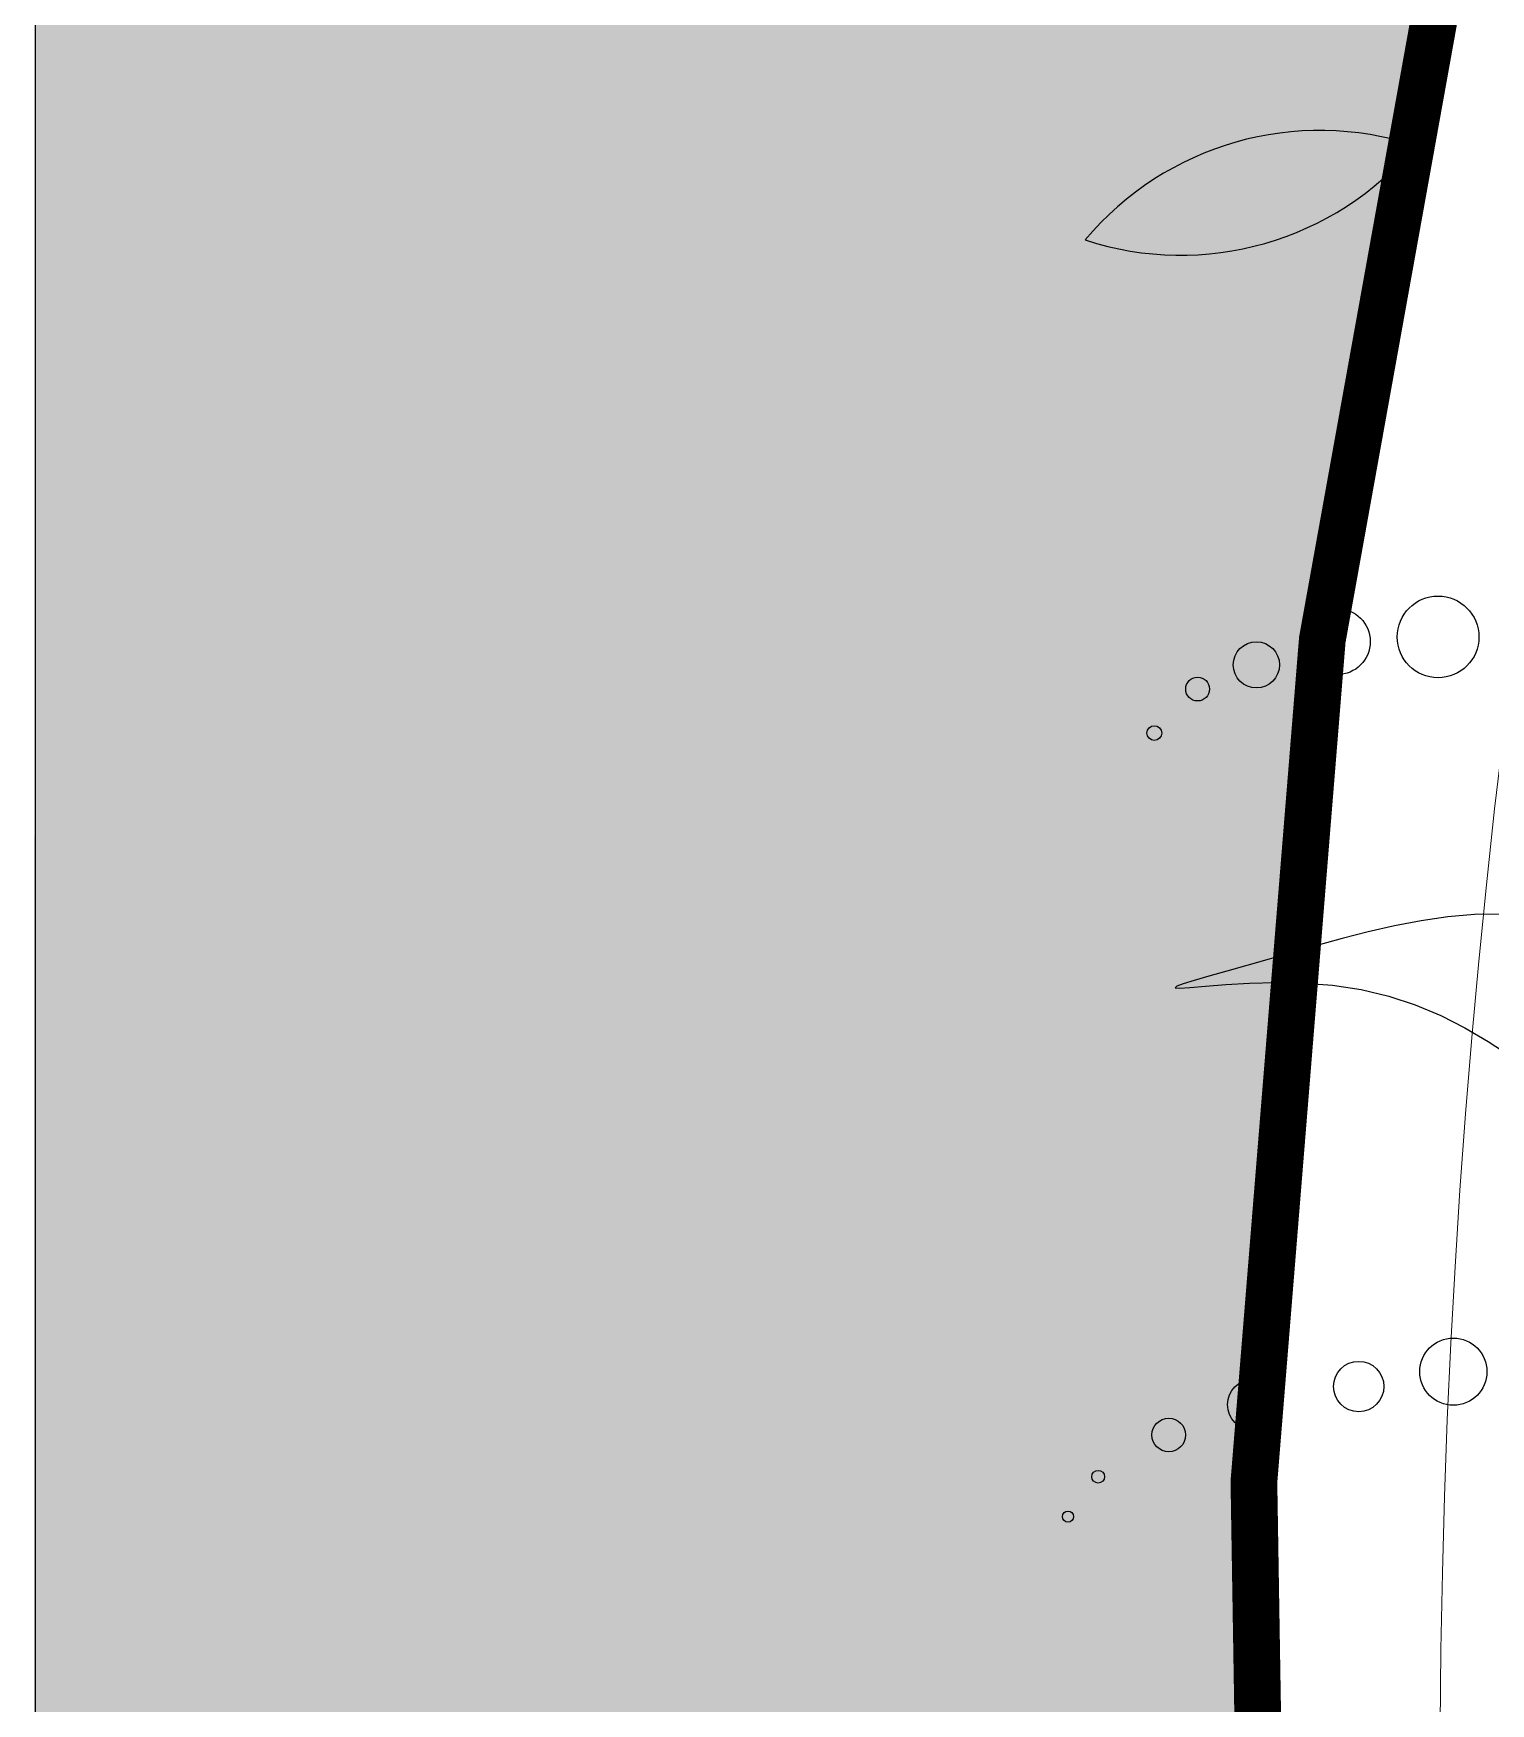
# Model space of a CAD drawing. Header units: millimetres. Extents: x -1030105 to 906887, y -616134 to 1220667.
# Drawn here: x -106780 to -105223, y 545355 to 547140 of the extents above; entities that cross this region are included whole.
import ezdxf

# ---------------------------------------------------------------- set-up
doc = ezdxf.new("R2010")
doc.units = ezdxf.units.MM
doc.header["$MEASUREMENT"] = 0
doc.linetypes.add('DASHED', pattern=[0.75, 0.5, -0.25])
for name, color, linetype in [('A-Furniture', 143, 'Continuous'), ('A-Tree', 98, 'Continuous'), ('KTCQ CẢNH QUAN', 192, 'Continuous')]:
    doc.layers.add(name, color=color, linetype=linetype)
doc.layers.add('A-Wall', color=6, linetype='Continuous', lineweight=9)

# ---------------------------------------------------------------- blocks, each defined once
blk = doc.blocks.new('12PPLT11')
at = {"color": 0, "linetype": 'ByBlock'}
for centre, start, end in [((-0.3944963322779813, -0.2736659613620134), 71.81924599980185, 140.0817599987332), ((-0.421043582277882, -0.1807817113619876), 251.8192459998019, 320.0817599987332)]:
    blk.add_arc(centre, 0.05835274999999999, start, end, dxfattribs=at)
blk = doc.blocks.new('CAY8')
at = {"color": 0, "linetype": 'ByBlock'}
for p, q in [((228.54305596823, 579.7767229568726), (227.7849597916083, 579.9934766523456)), ((227.7849597916083, 579.9934766523456), (228.434608818885, 578.5095494208235)), ((230.5649945906498, 578.0593684473224), (228.54305596823, 579.7767229568726)), ((228.434608818885, 578.5095494208235), (230.5576977554902, 575.1957228446499)), ((230.5576977554902, 575.1957228446499), (233.9070890959138, 570.2062252904234)), ((233.7068729003095, 575.0414932372678), (230.5649945906498, 578.0593684473224)), ((237.824788138847, 570.923177440347), (233.7068729003095, 575.0414932372678)), ((233.9070890959138, 570.2062252904234), (238.1574372819105, 563.7661468222304)), ((242.7748375484898, 565.9045011694125), (237.824788138847, 570.923177440347)), ((238.1574372819105, 563.7661468222304), (242.9833967540562, 556.1005775022586)), ((248.4131183706795, 560.1855445386263), (242.7748375484898, 565.9045011694125)), ((242.9833967540562, 556.1005775022586), (248.059621954957, 547.4346073942015)), ((254.5957278474471, 553.966387661103), (248.4131183706795, 560.1855445386263)), ((261.1808487358376, 547.4148060442985), (254.5957278474471, 553.966387661103)), ((248.059621954957, 547.4346073942015), (253.0607673255818, 537.9933265614909)), ((268.0350058553759, 540.569356772643), (261.1808487358376, 547.4148060442985)), ((253.0607673255818, 537.9933265614909), (257.6614873077506, 528.0018250665762)), ((275.0268095418451, 533.4362923239914), (268.0350058553759, 540.569356772643)), ((282.0248701303735, 526.0218651765917), (275.0268095418451, 533.4362923239914)), ((257.6614873077506, 528.0018250665762), (261.5364363427598, 517.6851929732165)), ((288.8977979559586, 518.3323278085609), (282.0248701303735, 526.0218651765917)), ((261.5364363427598, 517.6851929732165), (264.4322202932253, 507.2414261919348)), ((295.5142033542525, 510.3739326986051), (288.8977979559586, 518.3323278085609)), ((301.7426966605799, 502.1529323244486), (295.5142033542525, 510.3739326986051)), ((264.4322202932253, 507.2414261919348), (266.383250708679, 496.7601440256785)), ((307.4518882105276, 493.6755791647975), (301.7426966605799, 502.1529323244486)), ((266.383250708679, 496.7601440256785), (267.4958905588592, 486.3038716249448)), ((312.5322866161023, 484.9470836177225), (307.4518882105276, 493.6755791647975)), ((267.4958905588592, 486.3038716249448), (267.8765028131766, 475.9351341406236)), ((267.8765028131766, 475.9351341406236), (267.6314504428101, 465.7164567224263)), ((267.6314504428101, 465.7164567224263), (266.8670964167122, 455.7103645220941))]:
    blk.add_line(p, q, dxfattribs=at)
for centre, radius in [((308.871727297048, 634.0487209166113), 2.81873166861981), ((331.5741172537182, 627.7466843330785), 4.545372486394402), ((350.4927755512927, 612.6217852167556), 8.822843673474523), ((373.1951655079629, 589.93442711227), 12.60709149153757), ((393.3750590308209, 557.1638217898453), 15.59099735597442), ((31.48148599150772, 518.0783178529473), 2.131378200259296), ((50.36470363338049, 515.3824966244883), 2.431098301469456), ((77.3407325483222, 499.5445846276652), 6.40257541686573), ((102.9679639149708, 477.1356083871815), 9.60384426601566), ((128.5951952811611, 445.1227878810478), 9.60384426601566), ((151.0190227270523, 416.3112550827882), 12.81361568325039)]:
    blk.add_circle(centre, radius, dxfattribs=at)
blk = doc.blocks.new('CÂY')
at = {"layer": 'A-Tree', "color": 8, "ltscale": 10, "xscale": 5600, "yscale": 5600, "zscale": 5600}
blk.add_blockref('12PPLT11', (-14002.63927257677, 39131.0177320498), dxfattribs=at)
at = {"layer": 'A-Tree', "color": 8, "ltscale": 10, "xscale": 2.803183510899544, "yscale": 2.803183510899544, "zscale": 2.803183510899544, "rotation": 61.02666088021106}
blk.add_blockref('CAY8', (-15253.1624521194, 35662.46407066891), dxfattribs=at)
blk = doc.blocks.new('BỐ TRÍ LAY OUT')
at = {"layer": 'A-Furniture', "color": 3}
blk.add_blockref('CÂY', (4286.75486311756, 4469.288343299762), dxfattribs=at)
blk = doc.blocks.new('TƯỜNG KIẾN TRÚC')
at = {"color": 0}
blk.add_lwpolyline([(-59109.45050007258, -10951.41178502212, 0.3007712608834658), (-59433.48834112042, -20977.9515451272, -0.1109267746102993), (-58324.95049999893, -25392.9117849312, 0.2744959358900485), (-54764.67693125011, -30745.50201954215), (-54870.07724847212, -30916.70735113195, -0.2737434813125313), (-58524.82350961678, -25400.4982577007, 0.110781498324218), (-59608.28799956816, -21075.5089369925, -0.3003100924078351), (-59276.732707736, -10841.56509468262, 0.1203599662711941), (-56712.10026304639, -2725.501215154189, -0.428868107866043), (-44402.02985209874, 7806.991538148141), (-44422.95049881186, 7608.088214958785, 0.4288927192910423), (-56512.45050001712, -2737.411785252159, -0.1204783687929575)], format="xyb", close=True, dxfattribs=at)
blk = doc.blocks.new('KIẾN TRÚC')
h = blk.add_hatch(color=9)
h.dxf.hatch_style = 1
edge = h.paths.add_edge_path(flags=16)
edge.add_line((62281.95049999998, 27412.02927138517), (55232.82389649404, 27412.02927138505))
edge.add_arc((32545.50878812408, 30716.66293956665), 22926.72829924391, 284.53695158247865, 351.7125813344091, ccw=False)
edge.add_line((38300.21700792988, 8523.911784915952), (13217.51784992669, 8523.911784910597))
edge.add_arc((23753.10182550838, 24110.84943410289), 18813.58963585476, 227.7677182561868, 235.9442986410003, ccw=False)
edge.add_arc((7788.819823088517, 12733.3910908635), 4187.039666959467, 236.0590124962323, 322.4360737019827, ccw=False)
edge.add_arc((13873.5970987339, 18503.25729619298), 12505.26566685072, 190.8327360748526, 227.6605687844487, ccw=False)
edge.add_arc((25477.52443721271, 20792.18331255531), 24332.69085544715, 180.6832153365221, 190.991126688788, ccw=False)
edge.add_arc((3282.93561756362, 20557.21277457592), 2137.084471138149, 101.08076224722828, 181.479400931386, ccw=False)
edge.add_line((2872.204064266523, 22654.45611475036), (4986.06665855035, 23013.11448664329))
edge.add_arc((28039.69241930227, 24288.4119512235), 23088.87273861522, 153.2014320220877, 183.1663029992741, ccw=False)
edge.add_arc((10232.26976538847, 40544.64471371844), 6483.106001901682, 182.8401094538115, 244.3962742115525, ccw=False)
edge.add_arc((-6425.00274742386, 39970.86676714511), 10185.26120742048, 1.420812516492314, 26.70695635716553)
edge.add_arc((10590.58143904217, 49414.25633883046), 9292.69259551461, 144.7133172211654, 211.5754885360199, ccw=False)
edge.add_arc((-12326.15115191392, 64090.21360378864), 17935.64217367859, 328.7375359512051, 356.1899532233969)
edge.add_arc((16735.32676788772, 62308.59922571364), 11181.04393981935, 84.1243873636841, 176.9761863570094, ccw=False)
edge.add_arc((20708.98128665387, 99752.52490135818), 26473.21942281876, 263.8653720447036, 288.4869561324928)
edge.add_arc((35667.35201082098, 54479.70646712999), 21207.13938727637, 73.35106851793267, 108.03023985438841, ccw=False)
edge.add_arc((44765.46109434243, 84516.17499720305), 10177.42256554817, 252.7258710955127, 285.7130125077479)
edge.add_arc((49658.99676799333, 68415.98596348311), 6655.601145545619, 49.49953772748103, 108.7311152981473, ccw=False)
edge.add_arc((48035.04809900769, 66009.84854850778), 9545.540963997893, -2.328829575281418, 51.46764420018991, ccw=False)
edge.add_line((57572.70516659174, 65621.96975748474), (49483.50000000001, 65623.9117849106))
edge.add_line((49483.50000000001, 65623.9117849106), (62281.95049999965, 65623.9117849191))
edge.add_line((62281.95049999965, 65623.9117849191), (62281.95049999998, 27412.02927138517))
h.paths.add_polyline_path([(0, 77895.5), (64428.50000000001, 77895.5), (64428.50000000001, -0.577250000089407), (-1.792749999687658, 0.577250000089407)])
at = {"layer": 'KTCQ CẢNH QUAN'}
blk.add_lwpolyline([(64428.50000000001, 77895.5), (0, 77895.5), (0, 0), (64428.50000000001, 0)], close=True, dxfattribs=at)
at = {"layer": 'A-Wall'}
blk.add_blockref('TƯỜNG KIẾN TRÚC', (62285.79396247002, 65615.61311326921), dxfattribs=at)

msp = doc.modelspace()

# ---------------------------------------------------------------- linework, layer by layer
at = {"color": 1, "linetype": 'DASHED', "ltscale": 1000, "const_width": 50}
msp.add_lwpolyline([(-95670.36382637039, 506057.7127576224, -0.1976179126471055), (-98776.4909959755, 504407.8530505756, -0.1933850795687879), (-101327.4665850348, 505136.2682151492, -0.1620892894414481), (-105187.3251048478, 512029.4862030041, -0.0450071005246337), (-105631.9365025142, 516378.5384931223, -0.3659412979444954), (-103906.2959357335, 518530.9561147504), (-101743.9030274843, 518897.8486090698, -0.1357393945070406), (-99338.88206733699, 530570.340333024, -0.2750178852905023), (-103021.3730096331, 536099.9135275302, 0.1107814983251507), (-104104.8374997806, 540424.9028483479, -0.3003100923854334), (-103773.2822078853, 550658.8466900261, 0.1203599662960986), (-101208.6497629923, 558774.9105705839, -0.4288681078624456), (-88898.57935298752, 569307.4033231586, 0.107847157214301), (-77675.15854412533, 570521.9329957211, -0.1524819869208155), (-65035.16077594279, 570674.3053047663, 0.1449358142641596), (-59256.79872041271, 570595.5800135372, -0.2643588036035894), (-52796.99522499467, 569353.4099046133, -0.2237263001650759), (-49205.79483340826, 561498.4697574847), (-44496.54950000049, 561500.4117849191), (-44496.54950000002, 523288.5292713851), (-51545.67610350606, 523288.5292713851, -0.3011393681377011), (-68478.28299209109, 504400.4117849106), (-93560.98215007345, 504400.4117849106, -0.03627546227429911), (-95670.36382637039, 506057.7127576224)], format="xyb", dxfattribs=at)

# ---------------------------------------------------------------- block references
at = {"color": 3}
for name, p in [('KIẾN TRÚC', (-106778.5, 495876.5)), ('BỐ TRÍ LAY OUT', (-93480.29286311776, 504642.1131132607))]:
    msp.add_blockref(name, p, dxfattribs=at)

doc.saveas('drawing.dxf')
